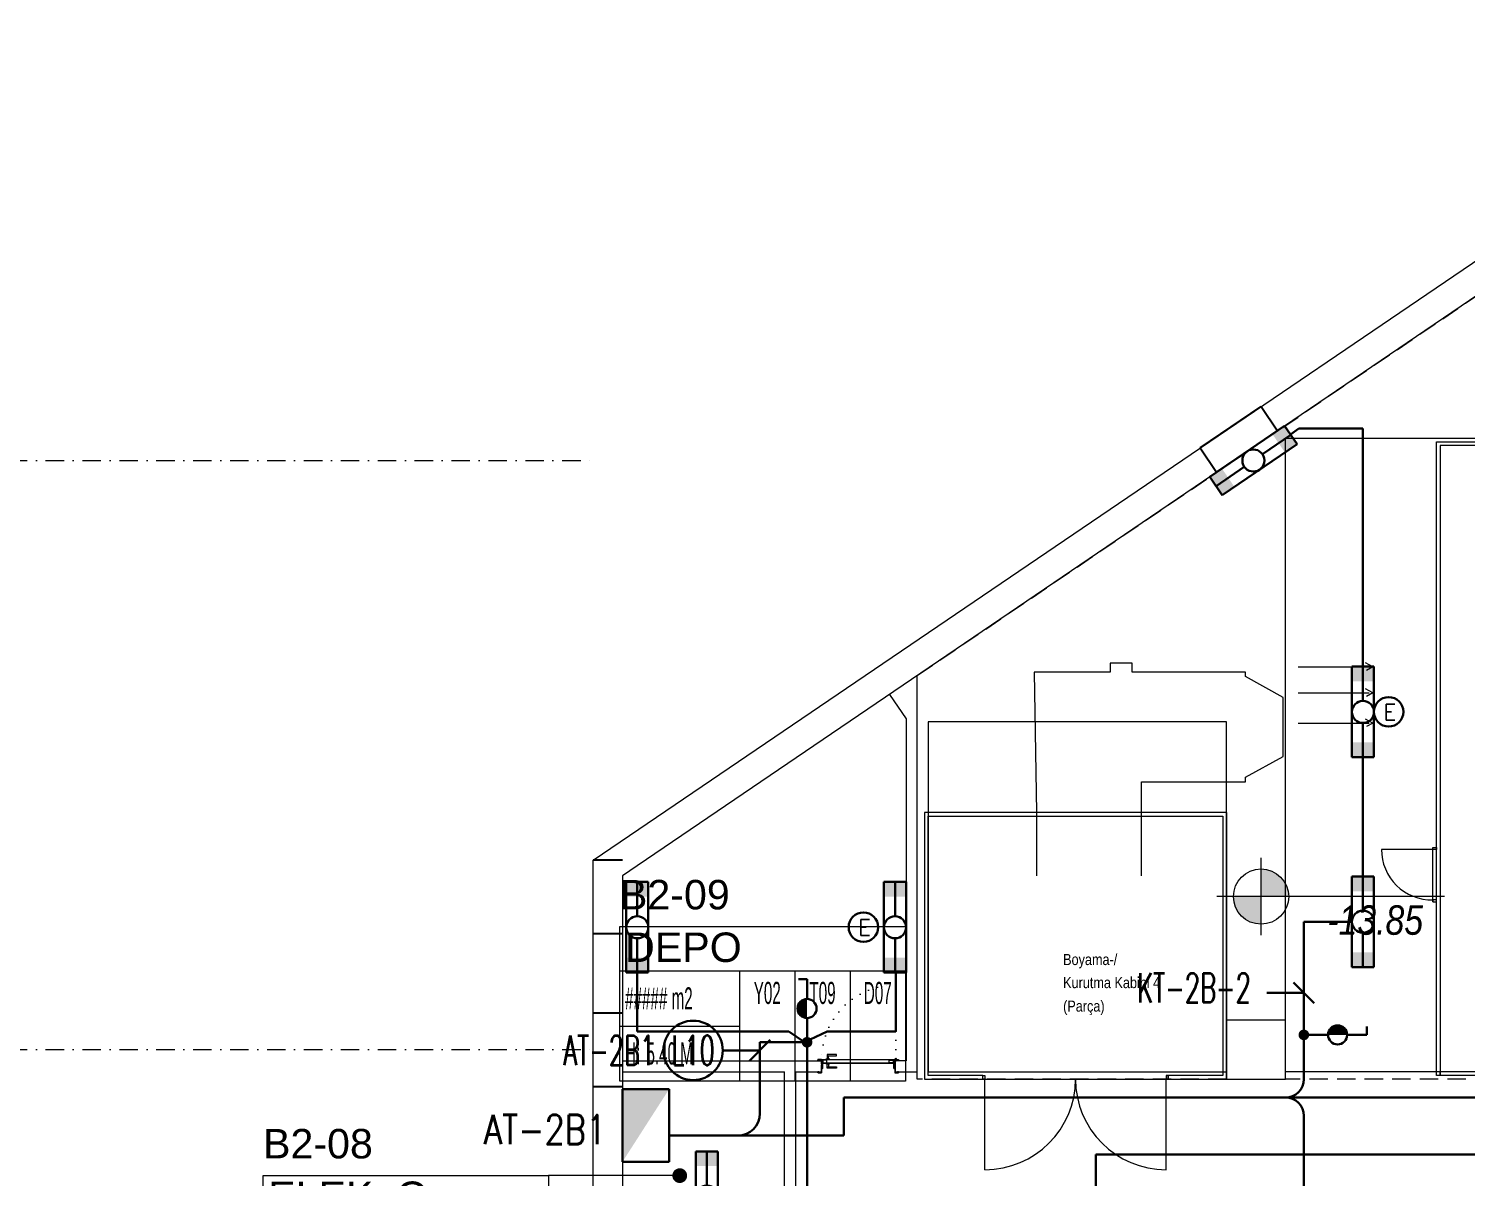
# Model space of a CAD drawing. Header units: metres. Extents: x -13316 to 152404, y -3899 to 30226.
# Drawn here: x -446 to 1505, y 7377 to 8936 of the extents above; entities that cross this region are included whole.
import ezdxf
from ezdxf.enums import TextEntityAlignment as Align
from ezdxf.xclip import XClip

# ---------------------------------------------------------------- set-up
doc = ezdxf.new("R2010")
doc.units = ezdxf.units.M
doc.header["$LTSCALE"] = 100
doc.header["$MEASUREMENT"] = 0
doc.header["$XCLIPFRAME"] = 0
for name, pattern in [('DASHDOT2', [0.5, 0.25, -0.125, 0, -0.125]), ('DOT2', [0.125, 0, -0.125]), ('HIDDEN', [0.375, 0.25, -0.125]), ('MITTE0050', [25.39999999999999, 15.875, -3.174999999999998, 3.174999999999998, -3.174999999999998])]:
    doc.linetypes.add(name, pattern=pattern)
doc.layers.get('0').update_dxf_attribs({"color": 9, "lineweight": 9})
for name, color, linetype, lineweight in [('00', 9, 'Continuous', 9), ('01', 9, 'Continuous', 9), ('06B', 9, 'Continuous', 9), ('06D', 9, 'Continuous', 9), ('10', 9, 'Continuous', 9), ('20', 9, 'DOT2', 9), ('21', 9, 'Continuous', 9), ('21_mahal200', 9, 'Continuous', 9), ('24', 9, 'DASHDOT2', 9), ('E-1x36 W SIVAÜSTÜ FLUORESAN ARMATÜR (ETANŞ)', 7, 'Continuous', 30), ('E-2x36 W SIVAÜSTÜ FLUORESAN ARMATÜR (ETANŞ)', 7, 'Continuous', 30), ('E-ACİL AYDINLATMA KİTİ', 7, 'Continuous', 30), ('E-ANAHTAR (ETANŞ)', 7, 'Continuous', 30), ('E-AYDINLATMA VE PRİZ PANOSU', 7, 'Continuous', 30), ('E-KABLO', 7, 'Continuous', 30), ('E-LINYE', 7, 'Continuous', 30)]:
    doc.layers.add(name, color=color, linetype=linetype, lineweight=lineweight)
doc.styles.add('Arial', font='arial.ttf', dxfattribs={"height": 2.5})
doc.styles.add('E-YAZI', font='txttw.shx')
doc.styles.add('MuuM_TEXT-ITALIC', font='ARIALNI.TTF')
doc.styles.add('MuuM_TEXT-STANDART', font='ARIALN.TTF')
doc.dimstyles.new('MuuM_DIM200', dxfattribs={"dimscale": 20, "dimtxt": 2, "dimasz": 1, "dimexe": 1, "dimexo": 1, "dimgap": 1, "dimtad": 1, "dimdec": 1, "dimrnd": 0.5, "dimdsep": 46, "dimtxsty": 'MuuM_TEXT-STANDART', "dimblk": 'ARCHTICK', "dimcen": 0, "dimdle": 0.15, "dimclrd": 256, "dimclre": 256, "dimclrt": 256, "dimadec": 0, "dimazin": 0, "dimtfac": 5, "dimtdec": 1, "dimtix": 1, "dimtmove": 2, "dimatfit": 3, "dimldrblk": 'DOT', "dimfxl": 3, "dimfxlon": 1, "dimtolj": 1, "dimlwd": -1, "dimlwe": -1, "dimarcsym": 0})

# ---------------------------------------------------------------- blocks, each defined once
blk = doc.blocks.new('p-akslar_yeni')
at = {"layer": '24'}
for points in [[(2164.834841233838, -544.999995694031), (6415, -544.999995694031)], [(2164.834841233838, -1344.99999569403), (6415, -1344.99999569403)]]:
    blk.add_lwpolyline(points, dxfattribs=at)
blk = doc.blocks.new('100_2x36 W SIVAÜSTÜ FLUORESAN ARMATÜR (ETANŞ)')
at = {"layer": 'E-2x36 W SIVAÜSTÜ FLUORESAN ARMATÜR (ETANŞ)', "color": 4}
for p, q in [((-6.150000000023283, 1.5), (6.150000000023283, 1.5)), ((-6.150000000023283, 1.5), (-6.150000000023283, -1.5)), ((-1.5, 0), (-6.150000000023283, 0)), ((1.5, 0), (6.150000000023283, 0)), ((6.150000000023283, 1.5), (6.150000000023283, -1.5)), ((-6.150000000023283, -1.5), (6.150000000023283, -1.5))]:
    blk.add_line(p, q, dxfattribs=at)
blk.add_circle((0, 0), 1.5, dxfattribs=at)
for points in [[(-4.150000000023283, 1.5), (-4.150000000023283, -1.5), (-6.150000000023283, 1.5), (-6.150000000023283, -1.5)], [(4.150000000023283, 1.5), (4.150000000023283, -1.5), (6.150000000023283, 1.5), (6.150000000023283, -1.5)]]:
    blk.add_solid(points, dxfattribs=at)
blk = doc.blocks.new('100_ACİL AYDINLATMA KİTİ')
at = {"layer": 'E-ACİL AYDINLATMA KİTİ', "color": 3}
blk.add_circle((0, 0), 1.251081793660853, dxfattribs=at)
at = {"layer": 'E-ACİL AYDINLATMA KİTİ', "color": 3, "style": 'E-YAZI'}
blk.add_text('E', height=1.339637509850276, dxfattribs=at).set_placement((-0.4476256780908443, -0.6935415558400564))
blk = doc.blocks.new('100_ANAHTAR (ETANŞ)')
at = {"layer": 'E-ANAHTAR (ETANŞ)', "color": 4}
for p, q in [((0, 5.345289629080798), (-0.7135096846031957, 5.345289629080798)), ((0, 3.673210774705512), (0, 5.345289629080798)), ((0, 2.053226977947633), (0, 0))]:
    blk.add_line(p, q, dxfattribs=at)
at = {"layer": 'E-ANAHTAR (ETANŞ)', "color": 4, "const_width": 0.81}
blk.add_lwpolyline([(0, 3.268218876310856, 0.4142135623730951), (-0.4050000000279397, 2.86321887631202, 0.4142135623730951), (0, 2.458218876313185, 0.4142135623730951)], format="xyb", dxfattribs=at)
at = {"layer": 'E-ANAHTAR (ETANŞ)', "color": 4}
blk.add_circle((0, 2.86321887631202), 0.8099918983800002, dxfattribs=at)
blk = doc.blocks.new('100_AYDINLATMA VE PRİZ PANOSU')
at = {"layer": 'E-AYDINLATMA VE PRİZ PANOSU', "color": 4}
for p, q in [((-3.071861439966596, 3.948125625262036), (3.071861439966596, 3.948125625262036)), ((-3.071861439966596, 0), (-3.071861439966596, 3.948125625262036)), ((3.071861439966596, 3.948125625262036), (3.071861439966596, 0)), ((3.071861439966596, 0), (-3.071861439966596, 0))]:
    blk.add_line(p, q, dxfattribs=at)
blk.add_solid([(3.071861439966596, 0), (-3.071861439966596, 0), (-3.071861439966596, 3.948125625262036)], dxfattribs=at)
blk = doc.blocks.new('p-kolon_80x80')
blk.add_lwpolyline([(-40, -40), (40, -40), (40, 40), (-40, 40)], close=True)
blk = doc.blocks.new('2.bod.sitatik')
at = {"layer": '01', "linetype": 'Continuous', "lineweight": -3}
for p, q in [((824.1061888066943, -583.0367438247777), (906.8344555226977, -526.8583230426884)), ((906.8344555226977, -526.8583230426884), (929.3060026494531, -559.9496297290934)), ((846.577437910255, -616.1279014995962), (929.3060026494531, -559.9496297290934)), ((824.1059563016352, -583.0364014378865), (846.577437910255, -616.1279014995962)), ((-0.009970569615688873, -1142.470984363463), (39.99011049270121, -1142.470984363463)), ((-0.009970569615688873, -1242.470888996089), (39.99011049270121, -1242.470888996089)), ((-0.009970569615688873, -1349.999916553468), (39.99011049270121, -1349.999916553468)), ((-0.009970569615688873, -1450.00011920929), (39.99011049270121, -1450.00011920929))]:
    blk.add_line(p, q, dxfattribs=at)
at = {"layer": '01'}
blk.add_lwpolyline([(1981.236554860232, 154.3813767900647), (1694.991227026829, -39.99999999999272), (1694.991227026829, -39.99999999999272), (59.99999999997453, -1150.277845413431), (39.99999999997453, -1163.859298659911), (39.99999999997453, -1188.244768826036), (39.99999999997453, -1369.999999999993), (40.00000000000364, -1369.999999999993), (40.00000000000364, -1430), (39.99999999997453, -1430), (39.99999999997453, -1850.000000000029), (469.999999999829, -1850.000000000029), (469.999999999829, -1890.000000000058), (39.99999999997453, -1890.000000000058), (39.99999999997453, -2160), (469.999999999829, -2160), (469.999999999829, -2200), (39.99999999997453, -2200), (39.99999999997453, -2200), (39.99999999997453, -2200), (39.99999999997453, -2945.00000430597), (-2.546585164964199e-11, -2945.00000430597), (-2.546585164964199e-11, -1142.671160888502), (1968.938836504989, 194.3813767900647)], dxfattribs=at)
blk.add_blockref('p-kolon_80x80', (899.9999957124273, -1400), dxfattribs=at)
blk = doc.blocks.new('p-bnk')
h = blk.add_hatch()
h.set_pattern_fill('ANSI37', color=256, scale=3, angle=-180, style=0)
h.set_pattern_definition([(225, (783.5075877765194, 267.3965218021185), (6.735192090801862, -6.735192090801866), []), (315, (783.5075877765194, 267.3965218021185), (6.735192090801866, 6.735192090801862), [])])
h.paths.add_polyline_path([(145.75, -159), (145.75, -149), (3.25, -149), (3.25, -159)])
for p, q in [((103, 0), (103, 12)), ((103, 12), (133, 12)), ((133, 0), (133, 12)), ((237, 0), (287, 0)), ((287, 0), (287, -6.218181818170705)), ((241, -145), (241, -4)), ((241, -4), (283, -4)), ((-49.5, -87), (-49.5, -62)), ((-40.49999999999999, -87), (-40.49999999999999, -62)), ((-4.5, -63.5), (-40.49999999999999, -63.5)), ((-4.5, -65), (-40.49999999999999, -65)), ((-4.5, -66.5), (-40.49999999999999, -66.5)), ((-4.5, -68), (-40.49999999999999, -68)), ((-4.5, -69.5), (-40.49999999999999, -69.5)), ((-29.5, -71), (-40.49999999999999, -71)), ((-29.5, -72.5), (-40.49999999999999, -72.5)), ((-29.5, -76.5), (-40.49999999999999, -76.5)), ((-29.5, -78), (-40.49999999999999, -78)), ((-4.5, -71), (-15.5, -71)), ((-4.5, -72.5), (-15.5, -72.5)), ((-4.5, -76.5), (-15.5, -76.5)), ((-4.5, -78), (-15.5, -78)), ((-4.5, -87), (-4.5, -62)), ((291.5, -87), (291.5, -62)), ((291.5, -63.5), (327.5, -63.5)), ((291.5, -65), (327.5, -65)), ((291.5, -66.5), (327.5, -66.5)), ((291.5, -68), (327.5, -68)), ((291.5, -69.5), (327.5, -69.5)), ((291.5, -71), (302.5, -71)), ((291.5, -72.5), (302.5, -72.5)), ((291.5, -76.5), (302.5, -76.5)), ((291.5, -78), (302.5, -78)), ((316.5, -71), (327.5, -71)), ((316.5, -72.5), (327.5, -72.5)), ((316.5, -76.5), (327.5, -76.5)), ((316.5, -78), (327.5, -78)), ((327.5, -87), (327.5, -62)), ((336.5, -87), (336.5, -62)), ((-4.5, -79.5), (-40.49999999999999, -79.5)), ((-4.5, -81), (-40.49999999999999, -81)), ((-4.5, -82.5), (-40.49999999999999, -82.5)), ((-4.5, -84), (-40.49999999999999, -84)), ((-4.5, -85.5), (-40.49999999999999, -85.5)), ((291.5, -79.5), (327.5, -79.5)), ((291.5, -81), (327.5, -81)), ((291.5, -82.5), (327.5, -82.5)), ((291.5, -84), (327.5, -84)), ((291.5, -85.5), (327.5, -85.5)), ((287, -149), (237, -149)), ((283, -145), (241, -145)), ((287, -142.7818181818584), (287, -149))]:
    blk.add_line(p, q)
at = {"linetype": 'MITTE0050'}
for p, q in [((118, 0), (118, 12)), ((6.343624772649491, -74.5), (-52, -74.5)), ((280.6563752273651, -74.5), (339, -74.5))]:
    blk.add_line(p, q, dxfattribs=at)
for points in [[(0, -149), (149, -149), (149, 0), (0, 0)], [(237, -149), (149, -149), (149, 0), (237, 0)], [(287, -149), (237, -149), (237, 0), (287, 0)], [(233, -145), (153, -145), (153, -4), (233, -4)], [(283, -145), (241, -145), (241, -4), (283, -4)], [(233, -34.5), (153, -34.5), (153, -114.5), (233, -114.5)], [(338, -34.5), (258, -34.5), (258, -114.5), (338, -114.5)], [(-15.5, -69.5), (-29.5, -69.5), (-29.5, -79.5), (-15.5, -79.5)], [(0, -72.5), (-2, -72.5), (-2, -76.5), (0, -76.5)], [(287, -72.5), (289, -72.5), (289, -76.5), (287, -76.5)], [(302.5, -69.5), (316.5, -69.5), (316.5, -79.5), (302.5, -79.5)], [(145.75, -149), (3.25, -149), (3.25, -159), (145.75, -159)]]:
    blk.add_lwpolyline(points, close=True)
for points in [[(258, -34.5), (241, -4)], [(338, -34.5), (283, -4)], [(153, -34.5), (157.9026275732613, -109.221560659178), (233, -114.5)], [(258, -34.5), (263.5092285001592, -109.221560659178), (338, -114.5)], [(-40.49999999999999, -87), (-4.5, -87), (-2, -84.50000000000001), (-2, -64.5), (-4.5, -62), (-49.5, -62), (-52, -64.5), (-52, -84.50000000000001), (-49.5, -87), (-40.49999999999999, -87)], [(327.5, -87), (291.5, -87), (289, -84.50000000000001), (289, -64.5), (291.5, -62), (336.5, -62), (339, -64.5), (339, -84.50000000000001), (336.5, -87), (327.5, -87)], [(258, -114.5), (241, -145)], [(283, -145), (338, -114.5)]]:
    blk.add_lwpolyline(points)
at = {"lineweight": 0}
blk.add_lwpolyline([(3.25, -159), (3.25, -276.5000000002619), (145.75, -276.5000000002619), (145.75, -159)], close=True, dxfattribs=at)
blk = doc.blocks.new('0_elevationtarget-p-bk')
h = blk.add_hatch(color=250)
h.paths.add_polyline_path([(1.875, 0, 0.4142135623730951), (0, 1.875), (0, 0)])
h.paths.add_polyline_path([(0, 1e-16), (-1.875, 0, 0.4142135623730951), (0, -1.875)])
blk.add_line((0, -2.625), (0, 2.625))
blk.add_lwpolyline([(12.45343050744122, 0), (-3, 0)])
blk.add_circle((0, 0), 1.875)
at = {"style": 'Arial'}
blk.add_attdef('BITMISKOT', text='', height=2, dxfattribs=at).set_placement((4.5, 0), align=Align.BOTTOM_LEFT)
at = {"style": 'MuuM_TEXT-ITALIC'}
blk.add_attdef('FINISHINGFLOORLEVEL', text='', height=2, dxfattribs=at).set_placement((4.5, -0.592087312414734), align=Align.TOP_LEFT)
blk = doc.blocks.new('gr-p-barel kilitli kapı kolu')
at = {"flags": 128}
for points in [[(-0.8999999999996362, 0.8000000000001818), (-0.8999999999996362, 4.900000000000545), (-11.69999999999891, 4.90000000000009), (-11.69999999999891, 6.700000000000273), (0.9000000000005456, 6.700000000000728), (0.8999999999996362, 0.8000000000001818)], [(-0.8000000000001818, 5), (0.8000000000001818, 6.600000000000362)]]:
    blk.add_lwpolyline(points, dxfattribs=at)
blk.add_lwpolyline([(-2.75, 0), (-2.75, 0.6999999999998181), (2.75, 0.7000000000002728), (2.75, 0)])
blk.add_lwpolyline([(-1.300000000000181, 0.7000000000002728), (1.300000000000181, 0.7000000000002728), (1.300000000000181, 0.8000000000001818), (-1.300000000000181, 0.8000000000001818)], close=True)
blk = doc.blocks.new('prf-scr2')
at = {"linetype": 'DOT2', "ltscale": 10}
blk.add_line((0, 0.1857142500000009), (-1e-16, -1.064285649999999), dxfattribs=at)
for p, q in [((0.09163645, -0.2441290999999978), (-0.0916364500000001, -0.2046380999999997)), ((-0.0916364500000001, -0.2439350999999988), (0.09163645, -0.2834260999999969)), ((0.09163645, -0.3231106000000011), (-0.0916364500000001, -0.2836195999999972)), ((-0.0916364500000001, -0.3229165999999964), (0.09163645, -0.3624076000000003)), ((0.09163645, -0.4020920499999989), (-0.0916364500000001, -0.3626011000000005)), ((-0.0916364500000001, -0.4018980999999997), (0.09163645, -0.4413891000000035)), ((0.09163645, -0.481073749999996), (-0.0916364500000001, -0.4415827499999978)), ((-0.0916364500000001, -0.4808798000000082), (0.09163645, -0.5203708500000005)), ((0.09163645, -0.5600555500000042), (-0.0916364500000001, -0.5205644500000006)), ((-0.0916364500000001, -0.5598615499999994), (0.09163645, -0.5993525500000034)), ((0.09163645, -0.6390373000000011), (-0.0916364500000001, -0.5995462500000088)), ((-0.0916364500000001, -0.6388432500000079), (0.09163645, -0.6783342500000061)), ((0.09163645, -0.7180189000000042), (-0.0916364500000001, -0.6785278500000061)), ((-0.0916364500000001, -0.7178253000000041), (0.09163645, -0.7573160000000088)), ((0.0552420499999996, -0.8362981999999988), (-0.0804827000000004, -0.7641103499999986)), ((-0.0690517, -0.7968069000000071), (0.0552420499999996, -0.8362981999999988)), ((0.09163645, -0.1651476000000059), (0, -0.1454021000000068)), ((0, -0.184699100000006), (0.09163645, -0.2044445999999993))]:
    blk.add_line(p, q)
blk.add_lwpolyline([(0.2314285999999996, 0), (-0.2314285999999996, 0), (-0.2314285999999996, -0.0100617499999998), (-0.1200000000000003, -0.1428571000000034), (0.1200000000000003, -0.1428571499999975), (0.2314285999999996, -0.0100617499999999), (0.2314285999999996, 0)], close=True)
for points in [[(0.2314285999999996, -0.0100617499999999), (-0.2314285999999996, -0.0100617499999998)], [(-0.0916364500000001, -0.1428571059091098), (-0.0916364500000001, -0.2046379999999999), (-0.1200003499999994, -0.2210138499999971), (-0.1200003499999994, -0.227559350000007), (-0.0916364500000001, -0.2439350999999988), (-0.0916364500000001, -0.2836194999999975), (-0.1200003499999994, -0.2999953500000004), (-0.1200003499999994, -0.3065408499999989), (-0.0916364500000001, -0.3229165999999964), (-0.0916364500000001, -0.3626010000000008), (-0.1200003499999994, -0.3789767999999981), (-0.1200003499999994, -0.3855223499999965), (-0.0916364500000001, -0.4018980999999997), (-0.0916364500000001, -0.4415827000000036), (-0.1200003499999994, -0.4579585000000009), (-0.1200003499999994, -0.4645040499999994), (-0.0916364500000001, -0.4808798000000082), (-0.0916364500000001, -0.5205644500000006), (-0.1200003499999994, -0.5369402000000038), (-0.1200003499999994, -0.5434858500000077), (-0.0916364500000001, -0.5598615499999994), (-0.0916364500000001, -0.5995461500000033), (-0.1200003499999994, -0.6159219500000006), (-0.1200003499999994, -0.6224674999999991), (-0.0916364500000001, -0.6388432500000079), (-0.0916364500000001, -0.6785278500000061), (-0.1200003499999994, -0.6949041500000078), (-0.1200003499999994, -0.7014492000000077), (-0.0916364500000001, -0.7178253000000041), (-0.0916364500000001, -0.7322130000000074), (-0.0804827000000004, -0.7641103499999986), (-0.0974138499999996, -0.7738857499999995), (-0.0974138499999996, -0.7804311500000041), (-0.0690517, -0.7968069000000071), (-0.0082380000000001, -0.9441533999999989), (-1e-16, -0.95), (0.008237999999999999, -0.9441533999999989), (0.0834733999999997, -0.7555572500000495), (0.09163645, -0.7573160000000088), (0.1200003499999994, -0.7409402999999998), (0.1200003499999994, -0.7343950500000063), (0.09163645, -0.7180189000000042), (0.09163645, -0.6783342500000061), (0.1200003499999994, -0.6619585000000087), (0.1200003499999994, -0.6554130500000043), (0.09163645, -0.6390371500000072), (0.09163645, -0.5993525500000034), (0.1200003499999994, -0.5829768000000002), (0.1200003499999994, -0.5764312499999961), (0.09163645, -0.5600554500000045), (0.09163645, -0.5203708500000005), (0.1200003499999994, -0.5039951500000086), (0.1200003499999994, -0.4974494999999991), (0.09163645, -0.481073749999996), (0.09163645, -0.4413891000000035), (0.1200003499999994, -0.4250134500000002), (0.1200003499999994, -0.4184677999999963), (0.09163645, -0.4020920499999989), (0.09163645, -0.3624076000000003), (0.1200003499999994, -0.3460319499999969), (0.1200003499999994, -0.3394862999999987), (0.09163645, -0.3231106000000011), (0.09163645, -0.2834260999999969), (0.1200003499999994, -0.2670504499999993), (0.1200003499999994, -0.2605048000000067), (0.09163645, -0.2441290999999978), (0.09163645, -0.2044445999999993), (0.1200003499999994, -0.1880689500000073), (0.1200003499999994, -0.1815233000000035), (0.09163645, -0.1651476000000059), (0.09163645, -0.1428571440909536)]]:
    blk.add_lwpolyline(points)
blk = doc.blocks.new('K-SAC-01')
at = {"layer": '10'}
for points in [[(-4.599999999999454, 16.20000000000027, -0.4142135623730951), (-4.49999999999909, 16.29999999999973), (-0.0999999999989996, 16.29999999999973, -0.4142135623730951), (9.095e-13, 16.19999999999936), (9.095e-13, 5.900000000000089), (0.2000000000007276, 5.900000000000089), (0.2000000000007276, 16.19999999999936, 0.4142135623730951), (-0.0999999999989996, 16.49999999999954), (-4.49999999999909, 16.49999999999954, 0.4142135623730951), (-4.799999999999272, 16.20000000000027), (-4.799999999999272, 15.30000000000018, 0.4142135623730951), (-4.49999999999909, 15), (-3.399999999999636, 15), (-3.399999999999636, 15.19999999999981), (-4.49999999999909, 15.19999999999981, -0.4142135623730951), (-4.599999999999454, 15.30000000000018)], [(0.2000000000007276, 10.29999999999972, -0.4142135623730951), (0.5000000000009095, 10.59999999999991), (1.500000000000909, 10.59999999999991, -0.4142135623730951), (1.800000000001091, 10.29999999999972), (1.800000000001091, 3.90000000000009, -0.4142135623730951), (1.500000000000909, 3.599999999999909, -0.4142135623730951), (1.200000000000727, 3.90000000000009), (1.200000000000727, 4.799999999999726), (0.2000000000007276, 4.800000000000182), (0.2000000000007276, -1.199999999999818, -0.4142135623730951), (-0.0999999999994543, -1.5), (-4.49999999999909, -1.5, -0.4142135623730951), (-4.799999999999272, -1.199999999999818), (-4.799999999999272, -0.2999999999997271, -0.4142135623730951), (-4.49999999999909, 0), (-3.399999999999636, 0), (-3.399999999999636, -0.1999999999998181), (-4.49999999999909, -0.1999999999998181, 0.4142135623730951), (-4.599999999999454, -0.2999999999997271), (-4.599999999999454, -1.199999999999818, 0.4142135623724291), (-4.49999999999909, -1.300000000000181), (-0.0999999999994543, -1.299999999999727, 0.4142135623730951), (0, -1.199999999999818), (9.095e-13, 5), (1.400000000000545, 5), (1.400000000000545, 3.90000000000009, 0.4142135623730951), (1.500000000000909, 3.799999999999727, 0.4142135623730951), (1.600000000000363, 3.90000000000009), (1.600000000000363, 10.29999999999972, 0.4142135623730951), (1.500000000000909, 10.40000000000009), (0.5000000000009095, 10.40000000000009, 0.4142135623730951), (0.4000000000005457, 10.29999999999972), (0.4000000000005457, 9.40000000000009), (0.2000000000007276, 9.40000000000009)], [(-0.3789291877892538, -2.01380615643302), (1.000000000000909, -1.372447916059172), (1.000000000000909, 1.5), (1.200000000000727, 1.5), (1.200000000000727, -1.5), (-0.2699583792127669, -2.183697123727142, -14.79600197240014)], [(99.80000000000109, 10.29999999999972, 0.4142135623730951), (99.50000000000091, 10.59999999999991), (98.50000000000091, 10.59999999999991, 0.4142135623730951), (98.20000000000073, 10.29999999999972), (98.20000000000073, 3.90000000000009, 0.4142135623730951), (98.50000000000091, 3.599999999999909, 0.4142135623730951), (98.80000000000109, 3.90000000000009), (98.80000000000109, 4.799999999999726), (99.80000000000109, 4.800000000000182), (99.80000000000109, -1.199999999999818, 0.4142135623730951), (100.1000000000012, -1.5), (104.5000000000009, -1.5, 0.4142135623730951), (104.8000000000011, -1.199999999999818), (104.8000000000011, -0.2999999999997271, 0.4142135623730951), (104.5000000000009, 0), (103.4000000000014, 0), (103.4000000000014, -0.1999999999998181), (104.5000000000009, -0.1999999999998181, -0.4142135623730951), (104.6000000000012, -0.2999999999997271), (104.6000000000012, -1.199999999999818, -0.4142135623724291), (104.5000000000009, -1.300000000000181), (100.1000000000012, -1.299999999999727, -0.4142135623730951), (100.0000000000018, -1.199999999999818), (100.0000000000009, 5), (98.60000000000127, 5), (98.60000000000127, 3.90000000000009, -0.4142135623730951), (98.50000000000091, 3.799999999999727, -0.4142135623730951), (98.40000000000143, 3.90000000000009), (98.40000000000143, 10.29999999999972, -0.4142135623730951), (98.50000000000091, 10.40000000000009), (99.50000000000091, 10.40000000000009, -0.4142135623730951), (99.60000000000127, 10.29999999999972), (99.60000000000127, 9.40000000000009), (99.80000000000109, 9.40000000000009)], [(104.6000000000012, 16.20000000000027, 0.4142135623730951), (104.5000000000009, 16.29999999999973), (100.1000000000008, 16.29999999999973, 0.4142135623730951), (100.0000000000009, 16.19999999999936), (100.0000000000009, 5.900000000000089), (99.80000000000109, 5.900000000000089), (99.80000000000109, 16.19999999999936, -0.4142135623730951), (100.1000000000008, 16.49999999999954), (104.5000000000009, 16.49999999999954, -0.4142135623730951), (104.8000000000011, 16.20000000000027), (104.8000000000011, 15.30000000000018, -0.4142135623730951), (104.5000000000009, 15), (103.4000000000014, 15), (103.4000000000014, 15.19999999999981), (104.5000000000009, 15.19999999999981, 0.4142135623730951), (104.6000000000012, 15.30000000000018)]]:
    blk.add_lwpolyline(points, format="xyb", close=True, dxfattribs=at)
for points in [[(98.80000000000244, 0.1499999999932697), (98.80000000000244, 2.149999999993269), (99.10000000000174, 2.149999999993269), (99.10000000000174, 3.193404064993047), (1.500000000001364, 3.193404064993047), (1.500000000001364, 2.149999999993269), (1.800000000001546, 2.149999999993269), (1.800000000001546, 0.1499999999932697), (1.500000000001364, 0.1499999999932697), (1.500000000001364, 1.850000000004911), (1.200000000001182, 1.850000000004911), (1.200000000001182, 3.493404064995957), (99.40000000000099, 3.493404064995957), (99.40000000000099, 1.850000000004911), (99.10000000000174, 1.850000000004911), (99.10000000000174, 0.1499999999932697)], [(98.80000000000244, 2.149999999993269), (98.80000000000244, 0.1499999999932697), (99.40000000000099, 0.1499999999932697), (99.40000000000099, -1.500000000000909), (1.200000000001182, -1.500000000000909), (1.200000000001182, 0.1499999999932697), (1.800000000001546, 0.1499999999932697), (1.800000000001546, 2.149999999993269), (2.100000000000818, 2.149999999993269), (2.100000000000818, -0.1499999999950887), (1.500000000001364, -0.1499999999950887), (1.500000000001364, -1.199999999997999), (99.10000000000174, -1.199999999997999), (99.10000000000174, -0.1499999999950887), (98.50000000000135, -0.1499999999950887), (98.50000000000135, 2.149999999993269), (98.80000000000244, 2.149999999993269)]]:
    blk.add_lwpolyline(points, dxfattribs=at)
for points in [[(2.100000000000818, 2.99999999999909), (8.100000000000819, 2.99999999999909), (8.100000000000819, -1.000000000000909), (2.100000000000818, -1.000000000000909)], [(2.400000000001, 2.69999999999618), (7.800000000001546, 2.69999999999618), (7.800000000001546, -0.6999999999979992), (2.400000000001, -0.6999999999979992)], [(98.50000000000135, 2.99999999999909), (92.50000000000135, 2.99999999999909), (92.50000000000135, -1.000000000000909), (98.50000000000135, -1.000000000000909)], [(98.20000000000029, 2.69999999999618), (92.80000000000246, 2.69999999999618), (92.80000000000246, -0.6999999999979992), (98.20000000000029, -0.6999999999979992)]]:
    blk.add_lwpolyline(points, close=True, dxfattribs=at)
blk.add_circle((-0.9499999999989086, -2.49999349423706), 0.55, dxfattribs=at)
at = {"layer": '20', "linetype": 'HIDDEN'}
for points in [[(-0.1999999999989086, -1.299999999999727), (-0.1999999999989086, 0), (-1.699999999998908, 0), (-1.699999999998908, -1.299999999999727)], [(-0.3999999999987267, -1.990091542878417), (-0.3999999999987267, -0.2000000000002728), (-1.49999999999909, -0.2000000000002728), (-1.49999999999909, -1.990091542878417)]]:
    blk.add_lwpolyline(points, dxfattribs=at)
at = {"layer": '20'}
blk.add_lwpolyline([(-0.9499999999993632, -2.499993494238424), (-0.9499999999989086, -102.8549758667554)], dxfattribs=at)
blk.add_arc((-0.9499999999989086, -2.49999349423706), 100.3549823725184, 270, 1.513139558785166, dxfattribs=at)
at = {"layer": '06B'}
blk.add_blockref('gr-p-barel kilitli kapı kolu', (91.40000000628015, 3.506028542890817), dxfattribs=at)
at = {"layer": '06B', "xscale": -1, "rotation": 180}
blk.add_blockref('gr-p-barel kilitli kapı kolu', (91.40000000628015, -1.506028542878084), dxfattribs=at)
at = {"layer": '10', "xscale": -1, "rotation": 90}
blk.add_blockref('prf-scr2', (1.500000000001364, 0.9999999999990904), dxfattribs=at)
at = {"layer": '10', "rotation": 270}
blk.add_blockref('prf-scr2', (99.10000000000174, 1.221629659781683), dxfattribs=at)
blk = doc.blocks.new('_ArchTick')
at = {"color": 0, "linetype": 'ByBlock', "const_width": 0.15}
blk.add_lwpolyline([(-0.5, -0.5), (0.5, 0.5)], dxfattribs=at)
blk = doc.blocks.new('_Dot')
at = {"color": 0, "linetype": 'ByBlock', "lineweight": -2}
blk.add_line((-0.5, 0), (-1, 0), dxfattribs=at)
at = {"color": 0, "linetype": 'ByBlock', "const_width": 0.5}
blk.add_lwpolyline([(-0.25, 0, 1), (0.25, 0, 1)], format="xyb", close=True, dxfattribs=at)
blk = doc.blocks.new('0_roomno2')
blk.add_lwpolyline([(19.375, -10.50000000000218), (0, -10.50000000000218), (0, 0), (19.375, 0)], close=True)
for points in [[(0, -3.000000000001455), (19.375, -3.000000000001455)], [(8.125, -3.000000000001455), (8.125, -10.50000000000218)], [(11.875, -3.000000000001455), (11.875, -10.50000000000218)], [(15.625, -3.000000000001455), (15.625, -10.50000000000218)], [(0, -6.750000000001456), (8.125, -6.750000000001456)]]:
    blk.add_lwpolyline(points)
at = {"style": 'MuuM_TEXT-STANDART', "width": 0.6}
blk.add_text('H:', height=1.5, dxfattribs=at).set_placement((0.3500000000000001, -8.607952679349546), align=Align.MIDDLE_LEFT)
at = {"style": 'Arial'}
blk.add_attdef('ODANO', (0, 1.170000000001164), '', height=2, dxfattribs=at)
blk.add_attdef('MEKANADI', text='', height=2, dxfattribs=at).set_placement((0.3500000000000002, -3.000000000001455), align=Align.BOTTOM_LEFT)
at = {"style": 'MuuM_TEXT-STANDART', "width": 0.6}
for tag, p in [('YER01', (10, -4.500000000001455)), ('TAVAN01', (13.75, -4.500000000001455)), ('DUVAR01', (17.5, -4.500000000001455)), ('YER02', (10, -6.750000000001456)), ('TAVAN02', (13.75, -6.750000000001456)), ('DUVAR02', (17.5, -6.750000000001456)), ('YER03', (10, -9.000000000001457)), ('TAVAN03', (13.75, -9.000000000001457)), ('DUVAR03', (17.5, -9.000000000001457))]:
    blk.add_attdef(tag, text='', height=1.5, dxfattribs=at).set_placement(p, align=Align.MIDDLE_CENTER)
for tag, p in [('M2', (0.3500000000000001, -4.875000000001455)), ('TEMIZTAVANYUKSEKLIGI', (1.799999999999999, -8.607952679349546))]:
    blk.add_attdef(tag, text='', height=1.5, dxfattribs=at).set_placement(p, align=Align.MIDDLE_LEFT)
blk = doc.blocks.new('2.bod.Mimari')
at = {"layer": '00'}
for points in [[(402.5285837313777, -917.674392108831), (424.9999961790935, -950.7657145756748), (424.9999998803798, -1415), (409.99999988038, -1415), (409.99999988038, -1430), (439.9999999999733, -1430), (439.999995712397, -892.2302366418953)], [(39.99999999997335, -1415), (309.99999988038, -1415), (309.99999988038, -1430)], [(39.99999999997335, -1430), (259.9999999998851, -1430)], [(274.9999999998851, -1430), (274.9999999998857, -1650.000000000015), (259.9999999998857, -1650.000000000018), (259.9999999998851, -1430)], [(274.9999999998851, -1430), (309.99999988038, -1430)]]:
    blk.add_lwpolyline(points, dxfattribs=at)
at = {"layer": '06D'}
for p, q in [((1144.999887712331, -1435.000000000044), (1144.999887712331, -575.0000000000582)), ((1144.999887712331, -575.0000000000582), (1554.999887712331, -575.0000000000582)), ((1549.999887712331, -580.0000000000582), (1149.999887712331, -580.0000000000582)), ((1149.999887712331, -580.0000000000582), (1149.999887712331, -1430.000000000044)), ((957.3386448179687, -880.4683914494308), (1053.769812651126, -880.4683914494308)), ((957.3386448179687, -915.740701655166), (1053.769812651126, -915.740701655166)), ((957.3386448179687, -956.5820845482012), (1053.769812651126, -956.5820845482012)), ((449.999995712397, -1077.999999999993), (449.999995712397, -1439.999999999993)), ((859.9999957124261, -1077.999999999993), (449.999995712397, -1077.999999999993)), ((859.9999957124261, -1077.999999999993), (859.9999957124261, -1439.999999999993)), ((1139.999887712331, -1128.15486873615), (1070.305571526088, -1128.15486873615)), ((1139.999887712331, -1199.554868736159), (1139.999887712331, -1125.354868736147)), ((1144.999887712331, -1199.554868736159), (1144.999887712331, -1125.354868736147)), ((449.999995712397, -1439.999999999993), (529.1999957123795, -1439.999999999993)), ((531.999995712397, -1562.999999999971), (531.999995712397, -1439.999999999971)), ((777.9999957124261, -1562.999999999971), (777.9999957124261, -1439.999999999971)), ((780.7999957123562, -1439.999999999993), (859.9999957124261, -1439.999999999993)), ((1149.999887712331, -1435.000000000044), (1144.999887712331, -1435.000000000044)), ((1149.999887712331, -1430.000000000044), (1149.999887712331, -1435.000000000044)), ((1549.999887712331, -1430.000000000044), (1149.999887712331, -1430.000000000044)), ((1149.999887712331, -1435.000000000044), (1149.999887712331, -1430.000000000044)), ((1549.999887712331, -1435.000000000044), (1149.999887712331, -1435.000000000044))]:
    blk.add_line(p, q, dxfattribs=at)
for points in [[(1559.999999999973, -1429.999999999993), (939.9999957124261, -1429.999999999985), (939.9999957124261, -569.9999999999854), (1559.999999999973, -569.9999999999927)], [(449.999995712397, -1439.999999999993), (859.9999957124261, -1439.999999999993), (859.9999957124261, -1077.999999999993), (744.6361138598611, -1077.999999999993), (744.6361138598611, -1036.343336650832), (885.8861138598611, -1036.343336650832), (885.8861138598611, -1030.125154832651), (936.8861138598611, -1001.843336650832), (936.8861138598611, -921.8433366508325), (885.8861138598611, -893.5615184690032), (885.8861138598611, -887.3433366508325), (731.8861138598611, -887.3433366508325), (731.8861138598611, -875.3433366508325), (701.8861138598611, -875.3433366508325), (701.8861138598611, -887.3433366508325), (598.8861138598612, -887.3433366508325), (602.1361138598612, -1077.999999999993), (449.999995712397, -1077.999999999993)], [(454.9999957124258, -1429.999999999993), (859.9999957124261, -1429.999999999993), (859.9999957124261, -954.9999999999927), (454.9999957124258, -954.9999999999927)], [(1144.999887712331, -1125.354868736147), (1144.999887712331, -1128.15486873615), (1139.999887712331, -1128.15486873615), (1139.999887712331, -1125.354868736147)], [(1144.999887712331, -1199.554868736152), (1144.999887712331, -1196.754868736149), (1139.999887712331, -1196.754868736149), (1139.999887712331, -1199.554868736152)], [(529.1999957124087, -1434.999999999964), (531.999995712397, -1434.999999999964), (531.999995712397, -1439.999999999964), (529.1999957124087, -1439.999999999964)], [(780.7999957124143, -1434.999999999964), (777.9999957124261, -1434.999999999964), (777.9999957124261, -1439.999999999964), (780.7999957124143, -1439.999999999964)]]:
    blk.add_lwpolyline(points, close=True, dxfattribs=at)
for points in [[(1058.769704651031, -880.4683914494672), (1048.904684524112, -875.047206821604)], [(1058.769704651031, -880.4683914494672), (1050.011799490925, -885.1490475233586)], [(1058.769704651031, -915.7407016552024), (1048.904684524112, -910.3195170273393)], [(1058.769704651031, -915.7407016552024), (1050.011799490925, -920.4213577290939)], [(1058.769704651031, -956.5820845482376), (1048.904684524112, -951.1608999203745)], [(1058.769704651031, -956.5820845482376), (1050.011799490925, -961.2627406221291)], [(529.1999957123795, -1439.999999999993), (529.1999957123795, -1434.999999999993), (454.9999957124258, -1434.999999999993), (454.9999957124258, -1082.999999999993), (854.9999957123971, -1082.999999999993), (854.9999957123971, -1434.999999999993), (780.7999957123562, -1434.999999999993), (780.7999957123562, -1439.999999999993)]]:
    blk.add_lwpolyline(points, dxfattribs=at)
for centre, radius, start, end in [((1138.914276434751, -1128.15486873615), 68.60859194968272, 179.9999949911668, 270.906773409226), ((531.999995712397, -1439.999999999971), 123, 270, 0), ((777.9999957124261, -1439.999999999971), 123, 180, 270)]:
    blk.add_arc(centre, radius, start, end, dxfattribs=at)
at = {"layer": '20', "color": 251, "linetype": 'HIDDEN'}
blk.add_lwpolyline([(1981.236554860231, 154.3813767900647), (2863.587588513663, 154.3813767900647), (3303.260621647233, -559.1622030441395), (2877.583126119345, -821.4572072694755), (2734.999995712367, -821.4572072694755), (2734.999995712367, -1439.999999999993), (2734.999995712367, -1439.999999999993), (2339.999999999973, -1440), (2339.999999999973, -1360), (2259.999999999973, -1360), (2259.999999999973, -1439.999999999996), (1639.999999999973, -1440), (1639.999999999973, -1360), (1559.999999999973, -1360), (1559.999999999973, -1440), (939.9999957124261, -1440), (939.9999957124261, -1360), (859.9999957124261, -1360), (859.9999957124261, -1440), (439.999995712397, -1439.999999999993), (439.999995712397, -892.2302366418953)], close=True, dxfattribs=at)
at = {"rotation": 180}
blk.add_blockref('K-SAC-01', (409.9999998803808, -1415), dxfattribs=at)
at = {"layer": '06D'}
ref = blk.add_blockref('p-bnk', (598.8861138598612, -887.3433366508325), dxfattribs=at)
XClip(ref).set_block_clipping_path([(3.25, -276.5000000002474), (145.75, -190.65666334914567)])
at = {"layer": '21'}
ref = blk.add_blockref('0_elevationtarget-p-bk', (906.9271976707594, -1192.197874125908), dxfattribs=dict(at, xscale=20, yscale=20, zscale=20))
ref.add_attrib('FINISHINGFLOORLEVEL', '-13.85', dxfattribs={"layer": '0', "height": 40, "style": 'MuuM_TEXT-ITALIC'}).set_placement((996.9271976707594, -1204.039620374202), align=Align.TOP_LEFT)
at = {"layer": '21_mahal200'}
ref = blk.add_blockref('0_roomno2', (36.52504800420748, -1232.978785683837), dxfattribs=dict(at, xscale=20, yscale=20, zscale=20))
ref.add_attrib('ODANO', 'B2-09', (36.52504800420748, -1209.578785683814), dxfattribs={"layer": '0', "height": 40, "style": 'Arial'})
ref.add_attrib('MEKANADI', 'DEPO', dxfattribs={"layer": '0', "height": 40, "style": 'Arial'}).set_placement((43.52504800423658, -1292.978785683867), align=Align.BOTTOM_LEFT)
ref.add_attrib('M2', '##### m2', dxfattribs={"layer": '0', "height": 30, "style": 'MuuM_TEXT-STANDART', "width": 0.6000000000000001}).set_placement((43.52504800423658, -1330.478785683867), align=Align.MIDDLE_LEFT)
ref.add_attrib('TEMIZTAVANYUKSEKLIGI', '5.40 M', dxfattribs={"layer": '0', "height": 30, "style": 'MuuM_TEXT-STANDART', "width": 0.6000000000000001}).set_placement((72.52504800420748, -1405.137839270828), align=Align.MIDDLE_LEFT)
ref.add_attrib('YER01', 'Y02', dxfattribs={"layer": '0', "height": 30, "style": 'MuuM_TEXT-STANDART', "width": 0.6000000000000001}).set_placement((236.5250480042075, -1322.978785683867), align=Align.MIDDLE_CENTER)
ref.add_attrib('TAVAN01', 'T09', dxfattribs={"layer": '0', "height": 30, "style": 'MuuM_TEXT-STANDART', "width": 0.6000000000000001}).set_placement((311.5250480042075, -1322.978785683867), align=Align.MIDDLE_CENTER)
ref.add_attrib('DUVAR01', 'D07', dxfattribs={"layer": '0', "height": 30, "style": 'MuuM_TEXT-STANDART', "width": 0.6000000000000001}).set_placement((386.5250480042075, -1322.978785683867), align=Align.MIDDLE_CENTER)
ref = blk.add_blockref('0_roomno2', (-448.025949950644, -1571.055568842392), dxfattribs=dict(at, xscale=20, yscale=20, zscale=20))
ref.add_attrib('ODANO', 'B2-08', (-448.025949950644, -1547.655568842369), dxfattribs={"layer": '0', "height": 40, "style": 'Arial'})
ref.add_attrib('MEKANADI', 'ELEK. O.', dxfattribs={"layer": '0', "height": 40, "style": 'Arial'}).set_placement((-441.0259499506149, -1631.055568842421), align=Align.BOTTOM_LEFT)
ref.add_attrib('M2', '#### m2', dxfattribs={"layer": '0', "height": 30, "style": 'MuuM_TEXT-STANDART', "width": 0.6000000000000001}).set_placement((-441.0259499506149, -1668.555568842421), align=Align.MIDDLE_LEFT)
ref.add_attrib('TEMIZTAVANYUKSEKLIGI', '5.40 M', dxfattribs={"layer": '0', "height": 30, "style": 'MuuM_TEXT-STANDART', "width": 0.6000000000000001}).set_placement((-412.025949950644, -1743.214622429383), align=Align.MIDDLE_LEFT)
ref.add_attrib('YER01', 'Y02', dxfattribs={"layer": '0', "height": 30, "style": 'MuuM_TEXT-STANDART', "width": 0.6000000000000001}).set_placement((-248.025949950644, -1661.055568842421), align=Align.MIDDLE_CENTER)
ref.add_attrib('TAVAN01', 'T09', dxfattribs={"layer": '0', "height": 30, "style": 'MuuM_TEXT-STANDART', "width": 0.6000000000000001}).set_placement((-173.025949950644, -1661.055568842421), align=Align.MIDDLE_CENTER)
ref.add_attrib('DUVAR01', 'D07', dxfattribs={"layer": '0', "height": 30, "style": 'MuuM_TEXT-STANDART', "width": 0.6000000000000001}).set_placement((-98.025949950644, -1661.055568842421), align=Align.MIDDLE_CENTER)
at = {"layer": '06D', "style": 'MuuM_TEXT-STANDART'}
for s, p in [('Boyama-/', (638.1784833964509, -1285.152254927372)), ('Kurutma Kabini 4', (638.1784833964509, -1316.485666721994)), ('(Parça)', (638.1784833964509, -1348.405637043332))]:
    blk.add_text(s, height=15, dxfattribs=at).set_placement(p)
at = {"layer": '21_mahal200'}
blk.add_leader([(117.7025499741346, -1571.055568842392), (-60.52594995062582, -1571.055568842392)], dimstyle='MuuM_DIM200', override={"dimasz": 1, "dimfxl": 10}, dxfattribs=at)

msp = doc.modelspace()

# ---------------------------------------------------------------- linework, layer by layer
at = {"layer": 'E-1x36 W SIVAÜSTÜ FLUORESAN ARMATÜR (ETANŞ)', "color": 6}
for p, q in [((1278.375293789264, 8393.168828920636), (1266.812275455173, 8385.274319185452)), ((1365.138656553927, 8393.168828920636), (1278.375293789264, 8393.168828920636)), ((380.0239774387555, 7654.7404441527), (380.0239774387555, 7574.658033298241)), ((730.9499998804076, 7574.658033298241), (730.9499998804076, 7654.740445567924)), ((380.0239774387555, 7574.658033298241), (585.7292937319799, 7574.658033298241)), ((585.7292937319799, 7574.658033298241), (606.9752653129326, 7560.000004305966)), ((606.9752653129326, 7560.000004305966), (637.7276694819702, 7574.658033298241)), ((637.7276694819702, 7574.658033298241), (730.9499998804076, 7574.658033298241))]:
    msp.add_line(p, q, dxfattribs=at)
at = {"layer": 'E-KABLO', "color": 6}
for p, q in [((1365.138656553927, 8393.168828920636), (1365.138656553927, 8070.04989714242)), ((1365.138656553927, 7947.049897141955), (1365.138656553927, 7785.04989714242)), ((1285.000000000082, 7570.000004305966), (1285.000000000082, 7723.549897142188)), ((1350.138656553927, 7723.549897142188), (1285.000000000082, 7723.549897142188)), ((546.546467655282, 7463.397943683722), (546.546467655282, 7560.000004305966)), ((610.5752653131804, 7560.000004305966), (546.546467655282, 7560.000004305966)), ((610.5752653131804, 7560.000004305966), (610.5752653131804, 7240.000004305944)), ((1285.000000000082, 7570.000004305966), (1285.000000000082, 7509.981639808986)), ((1002.379023359632, 7365.000004305977), (1002.379023359632, 7407.64894947137)), ((1002.379023359632, 7407.64894947137), (2620.001705309194, 7407.648949471371))]:
    msp.add_line(p, q, dxfattribs=at)
at = {"layer": 'E-KABLO', "color": 5}
for p, q in [((660.5752653131804, 7485.000004305974), (1260.000006745178, 7485.000004305974)), ((660.5752653131804, 7485.000004305974), (660.5752653131804, 7433.397943683722)), ((1260.000000000082, 7485.000004305974), (1409.999891999987, 7485.000004305974)), ((1409.999891999987, 7485.000004305974), (1804.529677716262, 7485.000004305974)), ((1285.000006745178, 6984.000004305964), (1285.000006745178, 7460.000004305974)), ((423.1700142918216, 7433.397943683722), (516.546467655282, 7433.397943683722)), ((516.546467655282, 7433.397943683722), (660.5752653131804, 7433.397943683722))]:
    msp.add_line(p, q, dxfattribs=at)
at = {"layer": 'E-KABLO', "color": 4, "linetype": 'Continuous', "const_width": 7.2}
for points in [[(1288.600000000331, 7570.000004305966, 1), (1281.399999999834, 7570.000004305966, 1)], [(614.1752653134299, 7560.000004305966, 1), (606.9752653129326, 7560.000004305966, 1)]]:
    msp.add_lwpolyline(points, format="xyb", close=True, dxfattribs=at)
at = {"layer": 'E-KABLO', "color": 6}
for centre, radius in [((1260.000006745178, 7510.000004305974), 25), ((516.546467655282, 7463.397943683722), 30)]:
    msp.add_arc(centre, radius, 270, 0, dxfattribs=at)
at = {"layer": 'E-KABLO', "color": 5}
msp.add_arc((1260.000006745178, 7460.000004305974), 25, 0, 90, dxfattribs=at)
at = {"layer": 'E-LINYE', "color": 7, "linetype": 'Continuous'}
for p, q in [((1270.857864378551, 7641.157961355577), (1299.142135621581, 7612.873690103177)), ((1285.000000000065, 7627.015825729377), (1234.606601718066, 7627.015825729377)), ((560.6886032767961, 7563.15557411336), (532.4043320337678, 7534.87130286096)), ((546.546467655282, 7549.01343848716), (496.1530693732802, 7549.01343848716))]:
    msp.add_line(p, q, dxfattribs=at)
msp.add_circle((455.9076880746888, 7549.01343848716), 40.24538129861139, dxfattribs=at)

# ---------------------------------------------------------------- block references
for name in ['2.bod.sitatik', '2.bod.Mimari']:
    msp.add_blockref(name, (320.0000000000291, 8950.000004305968))
at = {"layer": '24'}
msp.add_blockref('p-akslar_yeni', (-6094.999999999971, 8894.999999999998), dxfattribs=at)
at = {"layer": 'E-2x36 W SIVAÜSTÜ FLUORESAN ARMATÜR (ETANŞ)', "xscale": 10, "yscale": 10, "zscale": 10}
for p, rotation in [((1216.546388528899, 8349.827758308169), 34.32283078444043), ((1365.138656553927, 8008.549897142188), 90), ((380.0239774387555, 7716.240444152932), 90), ((729.9999989257285, 7716.240445568157), 90), ((1365.138656553927, 7723.549897142188), 90), ((474.4109783034055, 7350.3069332985), 90)]:
    msp.add_blockref('100_2x36 W SIVAÜSTÜ FLUORESAN ARMATÜR (ETANŞ)', p, dxfattribs=dict(at, rotation=rotation))
at = {"layer": 'E-ACİL AYDINLATMA KİTİ', "xscale": 16, "yscale": 16, "zscale": 16}
for p in [(1400.155965252501, 8008.549897142188), (687.068698497731, 7716.240444152932)]:
    msp.add_blockref('100_ACİL AYDINLATMA KİTİ', p, dxfattribs=at)
at = {"layer": 'E-ANAHTAR (ETANŞ)', "xscale": 16, "yscale": 16, "zscale": 16}
msp.add_blockref('100_ANAHTAR (ETANŞ)', (610.5752653131804, 7560.000004305966), dxfattribs=at)
at = {"layer": 'E-ANAHTAR (ETANŞ)', "xscale": 16, "yscale": 16, "zscale": 16, "rotation": 270}
msp.add_blockref('100_ANAHTAR (ETANŞ)', (1285.000000000082, 7570.000004305963), dxfattribs=at)
at = {"layer": 'E-AYDINLATMA VE PRİZ PANOSU', "xscale": 16, "yscale": 16, "zscale": 16, "rotation": 270}
msp.add_blockref('100_AYDINLATMA VE PRİZ PANOSU', (360.0000042876291, 7446.971326908588), dxfattribs=at)

# ---------------------------------------------------------------- texts
at = {"layer": 'E-AYDINLATMA VE PRİZ PANOSU', "color": 4, "style": 'E-YAZI', "width": 0.8}
msp.add_text('AT-2B1', height=40, dxfattribs=at).set_placement((171.8638431732234, 7421.473769636295))
at = {"layer": 'E-LINYE', "color": 3, "linetype": 'Continuous', "style": 'E-YAZI', "width": 0.6}
for s, p in [('KT-2B-2', (1135.818306774554, 7633.986487062622)), ('AT-2B1', (341.9532010742132, 7549.01343848716)), ('L10', (455.9076880746888, 7549.01343848716))]:
    msp.add_text(s, height=40, dxfattribs=at).set_placement(p, align=Align.MIDDLE_CENTER)

doc.saveas('drawing.dxf')
